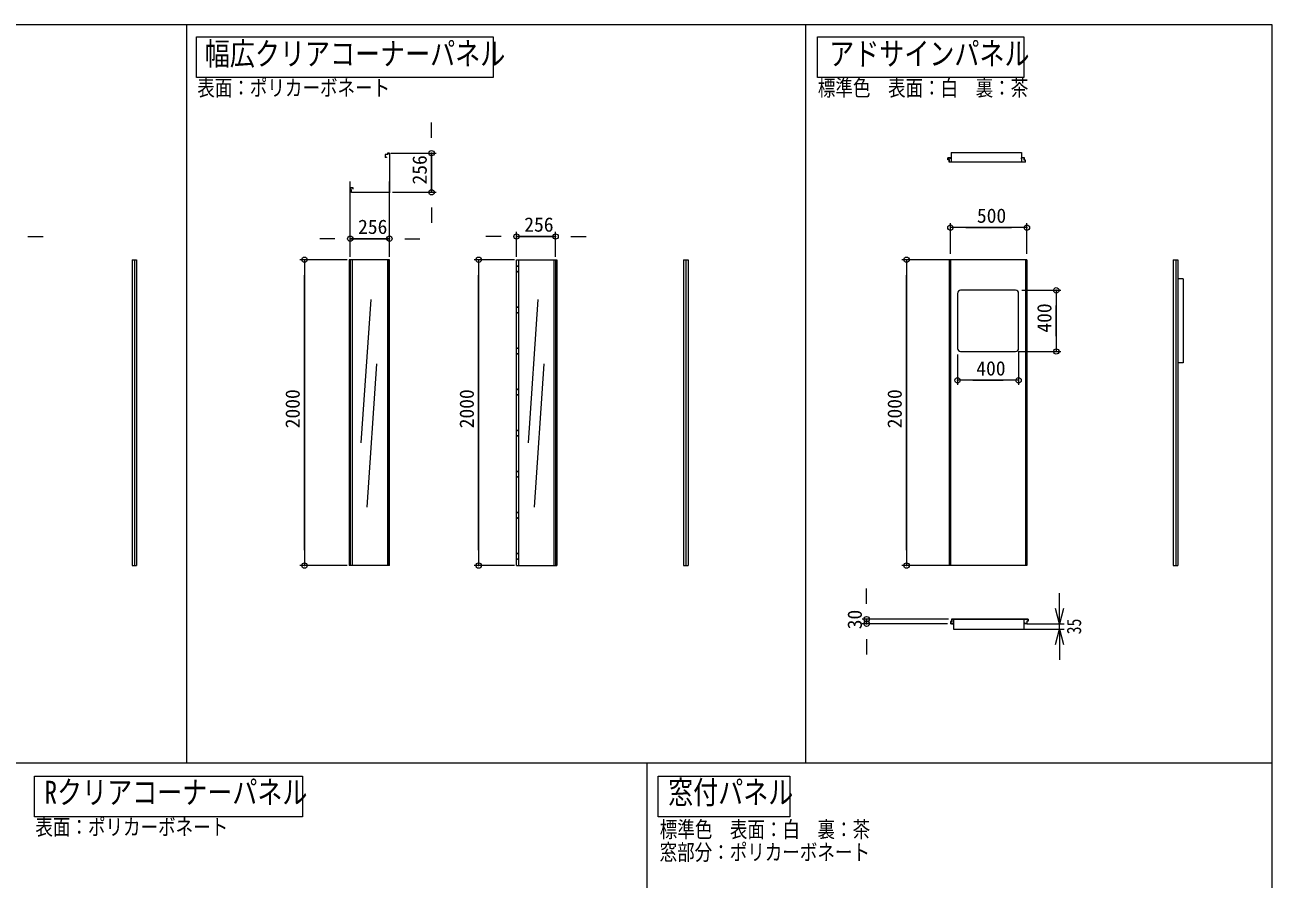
# Model space of a CAD drawing. Units: millimetres, scale not verified. Extents: x -17950 to 17950, y -5550 to 5550.
# Drawn here: x 9792 to 17950, y -36 to 5550 of the extents above; entities that cross this region are included whole.
import ezdxf
from ezdxf.enums import TextEntityAlignment as Align

# ---------------------------------------------------------------- set-up
doc = ezdxf.new("R2010")
doc.units = ezdxf.units.MM
doc.header["$LTSCALE"] = 70
doc.header["$PDMODE"] = 32
doc.header["$PDSIZE"] = 35
for name, color, linetype, lineweight in [('0-0_(2m)Rｸﾘｱｺｰﾅｰﾊﾟﾈﾙ', 7, 'Continuous', 9), ('0-2_(2m)ｱﾄﾞｻｲﾝﾊﾟﾈﾙ', 7, 'Continuous', 9), ('0-9_(2m)窓付ﾊﾟﾈﾙ', 7, 'Continuous', 9), ('0-B_(2m)幅広ｸﾘｱｺｰﾅｰ', 7, 'Continuous', 9), ('0-C_(2m)幅広ｺｰﾅｰ', 7, 'Continuous', 9), ('0-F_0', 7, 'Continuous', 9), ('2-6_text', 7, 'Continuous', 9), ('2-9_図面枠', 7, 'Continuous', 9)]:
    doc.layers.add(name, color=color, linetype=linetype, lineweight=lineweight)
doc.styles.add('ＭＳ ゴシック', font='')
doc.styles.get('ＭＳ ゴシック').set_extended_font_data('MS Gothic')

msp = doc.modelspace()

# ---------------------------------------------------------------- linework, layer by layer
at = {"layer": '0-0_(2m)Rｸﾘｱｺｰﾅｰﾊﾟﾈﾙ'}
for p, q in [((10914.07, 5206.78), (10914.07, 5472.78)), ((14976.72, 5206.78), (14976.72, 5472.78)), ((9854.64, 371.89), (9854.64, 637.6)), ((13933.68, 371.61), (13933.68, 637.6))]:
    msp.add_line(p, q, dxfattribs=at)
at = {"layer": '0-2_(2m)ｱﾄﾞｻｲﾝﾊﾟﾈﾙ'}
for p, q in [((15830.14, 4667.78), (15830.14, 4681.78)), ((15850.14, 4681.78), (15830.14, 4681.78)), ((15838.14, 4667.78), (15830.14, 4667.78)), ((15848.94, 4680.59), (15831.34, 4680.59)), ((15836.14, 4681.78), (15850.14, 4681.78)), ((15838.14, 4651.78), (15838.14, 4667.78)), ((16338.14, 4651.78), (15838.14, 4651.78)), ((16336.94, 4652.98), (15839.34, 4652.98)), ((15848.94, 4673.28), (15848.94, 4680.59)), ((15850.14, 4673.28), (15848.94, 4673.28)), ((15850.14, 4716.78), (15850.14, 4652.98)), ((15850.14, 4673.28), (15850.14, 4681.78)), ((16330.14, 4681.78), (16310.14, 4681.78)), ((16310.14, 4673.28), (16310.14, 4681.78)), ((16311.34, 4673.28), (16310.14, 4673.28)), ((16311.34, 4673.28), (16311.34, 4680.59)), ((16330.14, 4665.78), (16330.14, 4681.78)), ((16338.14, 4665.78), (16330.14, 4665.78)), ((16338.14, 4651.78), (16338.14, 4665.78)), ((15846.14, 4014.39), (15846.14, 2014.39)), ((16338.14, 4014.39), (16338.14, 2014.39)), ((16346.14, 4014.39), (16346.14, 2014.39)), ((17368.69, 3889.39), (17333.69, 3889.39)), ((17368.69, 3889.39), (17368.69, 3339.39)), ((15892.14, 3794.39), (15892.14, 3434.39)), ((16272.14, 3814.39), (15912.14, 3814.39)), ((16292.14, 3434.39), (16292.14, 3794.39)), ((15912.14, 3414.39), (16272.14, 3414.39)), ((17368.69, 3339.39), (17333.69, 3339.39)), ((16346.14, 2014.39), (15838.14, 2014.39)), ((15297.99, 1763.63), (15297.99, 1863.62)), ((16559.35, 1633.62), (16559.35, 1733.63)), ((15834.14, 1663.63), (15267.99, 1663.63)), ((15826.14, 1633.62), (15267.99, 1633.62)), ((15846.14, 1647.62), (15846.14, 1633.62)), ((15854.14, 1647.62), (15846.14, 1647.62)), ((15866.14, 1633.62), (15846.14, 1633.62)), ((15864.94, 1634.83), (15847.34, 1634.83)), ((15852.14, 1633.62), (15866.14, 1633.62)), ((16354.14, 1663.63), (15854.14, 1663.63)), ((15854.14, 1663.63), (15854.14, 1647.62)), ((16352.94, 1662.42), (15855.34, 1662.42)), ((15864.94, 1642.12), (15864.94, 1634.83)), ((15866.14, 1642.12), (15864.94, 1642.12)), ((15866.14, 1662.42), (15866.14, 1598.62)), ((15866.14, 1642.12), (15866.14, 1633.62)), ((16326.14, 1662.42), (16326.14, 1598.62)), ((16326.14, 1642.12), (16326.14, 1633.62)), ((16327.34, 1642.12), (16326.14, 1642.12)), ((16346.14, 1633.62), (16326.14, 1633.62)), ((16327.34, 1642.12), (16327.34, 1634.83)), ((16354.14, 1649.63), (16346.14, 1649.63)), ((16346.14, 1649.63), (16346.14, 1633.62)), ((16354.14, 1663.63), (16354.14, 1649.63)), ((15866.14, 1598.62), (16326.14, 1598.62)), ((16559.35, 1598.62), (16559.35, 1498.62)), ((15297.99, 1533.62), (15297.99, 1433.63))]:
    msp.add_line(p, q, dxfattribs=at)
at = {"layer": '0-2_(2m)ｱﾄﾞｻｲﾝﾊﾟﾈﾙ', "color": 4, "lineweight": 5}
for p, q in [((16559.35, 1733.63), (16559.35, 1833.63)), ((16346.14, 1633.62), (16589.36, 1633.62)), ((16559.35, 1598.62), (16559.35, 1633.62)), ((16326.14, 1598.62), (16589.36, 1598.62)), ((16559.35, 1498.62), (16559.35, 1398.63))]:
    msp.add_line(p, q, dxfattribs=at)
at = {"layer": '0-2_(2m)ｱﾄﾞｻｲﾝﾊﾟﾈﾙ'}
for points in [[(15839.34, 4652.98), (15839.34, 4668.99), (15831.34, 4668.99), (15831.34, 4680.59)], [(15850.14, 4716.78), (16310.14, 4716.78), (16310.14, 4652.98)], [(16336.94, 4652.98), (16336.94, 4664.58), (16328.94, 4664.58), (16328.94, 4680.59), (16311.34, 4680.59)], [(16346.14, 4014.39), (15838.14, 4014.39), (15838.14, 2014.39)], [(16586.15, 1733.63), (16559.35, 1633.62), (16532.56, 1733.63)], [(15297.99, 1633.62), (15297.99, 1663.63), (15297.99, 1633.62)], [(15855.34, 1662.42), (15855.34, 1646.43), (15847.34, 1646.43), (15847.34, 1634.83)], [(16352.94, 1662.42), (16352.94, 1650.82), (16344.94, 1650.82), (16344.94, 1634.83), (16327.34, 1634.83)], [(16532.56, 1498.62), (16559.35, 1598.62), (16586.15, 1498.62)]]:
    msp.add_lwpolyline(points, dxfattribs=at)
for centre, start, end in [((15912.14, 3794.39), 90, 180), ((16272.14, 3794.39), 0, 90), ((15912.14, 3434.39), 180, 270), ((16272.14, 3434.39), 270, 360)]:
    msp.add_arc(centre, 20, start, end, dxfattribs=at)
for p in [(15297.99, 1663.63), (15297.99, 1633.62)]:
    msp.add_point(p, dxfattribs=at)
at = {"layer": '0-9_(2m)窓付ﾊﾟﾈﾙ'}
msp.add_line((17319.69, 4014.39), (17319.69, 2014.39), dxfattribs=at)
for points in [[(17303.69, 4014.39), (17333.69, 4014.39), (17333.69, 2014.39)], [(17303.69, 4014.39), (17303.69, 2014.39), (17333.69, 2014.39)]]:
    msp.add_lwpolyline(points, dxfattribs=at)
at = {"layer": '0-B_(2m)幅広ｸﾘｱｺｰﾅｰ'}
for p, q in [((12147.75, 4703.36), (12147.74, 4683.36)), ((12156.24, 4683.36), (12147.74, 4683.36)), ((12163.75, 4703.36), (12147.75, 4703.36)), ((12156.24, 4684.56), (12148.94, 4684.57)), ((12156.24, 4684.56), (12156.24, 4683.36)), ((12163.75, 4711.36), (12163.75, 4703.36)), ((12177.75, 4711.36), (12163.75, 4711.36)), ((12176.55, 4710.15), (12164.95, 4710.16)), ((12176.55, 4710.15), (12176.47, 4455.86)), ((12177.75, 4711.36), (12177.67, 4455.86)), ((11939.97, 4483.65), (11919.97, 4483.65)), ((11919.97, 4469.65), (11919.97, 4483.65)), ((11927.97, 4469.65), (11919.97, 4469.65)), ((11938.77, 4482.46), (11921.17, 4482.46)), ((11927.97, 4453.66), (11927.97, 4469.65)), ((12175.47, 4453.66), (11927.97, 4453.66)), ((11929.17, 4454.86), (11929.17, 4470.86)), ((11938.77, 4475.16), (11938.77, 4482.46)), ((11939.97, 4475.16), (11938.77, 4475.16)), ((11939.97, 4475.16), (11939.97, 4483.65)), ((12163.17, 4454.86), (12163.17, 4453.66)), ((12176.47, 4468.16), (12177.68, 4468.16)), ((12177.67, 4455.86), (12176.47, 4455.86)), ((11911.97, 4014.39), (11911.97, 2014.39)), ((12176.47, 4014.39), (11911.97, 4014.39)), ((11919.97, 4014.39), (11919.97, 2014.39)), ((11931.97, 4014.39), (11931.97, 2014.39)), ((12163.17, 4014.39), (12163.17, 2014.39)), ((12175.97, 4014.39), (12163.17, 4014.39)), ((12175.47, 3486.89), (12175.47, 4014.39)), ((12175.47, 4014.39), (12176.47, 4014.39)), ((12176.47, 3486.89), (12176.47, 4014.39)), ((13006.43, 4014.39), (13270.94, 4014.39)), ((13006.43, 3486.89), (13006.43, 4014.39)), ((13007.44, 4014.39), (13006.43, 4014.39)), ((13006.93, 4014.39), (13019.73, 4014.39)), ((13007.44, 3486.89), (13007.44, 4014.39)), ((13019.73, 4014.39), (13019.73, 2014.39)), ((13250.93, 4014.39), (13250.93, 2014.39)), ((13262.93, 4014.39), (13262.93, 2014.39)), ((13270.94, 4014.39), (13270.94, 2014.39)), ((14115.77, 4014.39), (14115.77, 2014.39)), ((12053.64, 3755.26), (11990.08, 2816.87)), ((13148.1, 3755.26), (13084.54, 2816.87)), ((12175.47, 2766.89), (12175.47, 3486.89)), ((12176.47, 2766.89), (12176.47, 3486.89)), ((13006.43, 2766.89), (13006.43, 3486.89)), ((13007.44, 2766.89), (13007.44, 3486.89)), ((12092.53, 3334.25), (12028.96, 2395.86)), ((13186.99, 3334.25), (13123.42, 2395.86)), ((12175.47, 2101.89), (12175.47, 2766.89)), ((12176.47, 2101.89), (12176.47, 2766.89)), ((13006.43, 2101.89), (13006.43, 2766.89)), ((13007.44, 2101.89), (13007.44, 2766.89)), ((12175.47, 2014.39), (12175.47, 2101.89)), ((12176.47, 2014.39), (12176.47, 2101.89)), ((13006.43, 2014.39), (13006.43, 2101.89)), ((13007.44, 2014.39), (13007.44, 2101.89)), ((12176.47, 2014.39), (11911.97, 2014.39)), ((13006.43, 2014.39), (13270.94, 2014.39))]:
    msp.add_line(p, q, dxfattribs=at)
at = {"layer": '0-B_(2m)幅広ｸﾘｱｺｰﾅｰ', "color": 2}
msp.add_line((12052.32, 4454.86), (12052.32, 4453.66), dxfattribs=at)
at = {"layer": '0-B_(2m)幅広ｸﾘｱｺｰﾅｰ'}
for points in [[(12164.95, 4710.16), (12164.95, 4702.16), (12148.95, 4702.17), (12148.94, 4684.57)], [(11929.17, 4470.86), (11921.17, 4470.86), (11921.17, 4482.46)], [(12175.47, 4453.66), (12175.47, 4454.86), (11929.17, 4454.86)], [(14099.76, 4014.39), (14129.77, 4014.39), (14129.77, 2014.39)], [(14099.76, 4014.39), (14099.76, 2014.39), (14129.77, 2014.39)]]:
    msp.add_lwpolyline(points, dxfattribs=at)
for centre in [(12168.97, 3972.39), (12168.97, 3936.39), (13013.93, 3972.39), (13013.93, 3936.39), (12168.97, 3703.89), (13013.93, 3703.89), (12168.97, 3667.89), (13013.93, 3667.89), (12168.97, 3435.39), (13013.93, 3435.39), (12168.97, 3399.39), (13013.93, 3399.39), (12168.97, 3166.89), (12168.97, 3130.89), (13013.93, 3166.89), (13013.93, 3130.89), (12168.97, 2898.39), (12168.97, 2862.39), (13013.93, 2898.39), (13013.93, 2862.39), (12168.97, 2629.89), (13013.93, 2629.89), (12168.97, 2593.89), (13013.93, 2593.89), (12168.97, 2361.39), (12168.97, 2325.39), (13013.93, 2361.39), (13013.93, 2325.39), (12168.97, 2092.89), (12168.97, 2056.89), (13013.93, 2092.89), (13013.93, 2056.89)]:
    msp.add_circle(centre, 2.25, dxfattribs=at)
for radius, start, end in [(3.25, 58.461, 188.85), (3.25, 188.85, 58.461), (2.25, 40.926, 192.84), (2.25, 192.84, 40.926)]:
    msp.add_arc((12175.97, 4455.35), radius, start, end, dxfattribs=at)
at = {"layer": '0-C_(2m)幅広ｺｰﾅｰ'}
msp.add_line((10508.56, 4014.39), (10508.56, 2014.39), dxfattribs=at)
for points in [[(10492.56, 4014.39), (10522.56, 4014.39), (10522.56, 2014.39)], [(10492.56, 4014.39), (10492.56, 2014.39), (10522.56, 2014.39)]]:
    msp.add_lwpolyline(points, dxfattribs=at)
at = {"layer": '0-F_0'}
for p, q in [((12451.74, 4811.36), (12451.74, 4911.36)), ((12184.95, 4711.36), (12481.74, 4711.36)), ((12195.97, 4455.35), (12481.74, 4455.35)), ((12451.74, 4355.36), (12451.74, 4255.36)), ((15846.14, 4052.96), (15846.14, 4254.57)), ((16346.14, 4052.96), (16346.14, 4254.57)), ((9811.86, 4166.51), (9911.85, 4166.51)), ((11919.97, 4034.39), (11919.97, 4181.86)), ((12175.97, 4034.39), (12175.97, 4181.86)), ((12907.43, 4166.51), (12807.43, 4166.51)), ((13007.44, 4034.39), (13007.44, 4196.51)), ((13262.93, 4034.39), (13262.93, 4196.51)), ((13362.93, 4166.51), (13462.93, 4166.51)), ((16346.14, 4224.57), (15846.14, 4224.57)), ((15946.14, 4224.57), (16246.14, 4224.57)), ((11819.97, 4151.85), (11719.97, 4151.85)), ((12275.97, 4151.85), (12375.97, 4151.85)), ((11899.97, 4014.39), (11590.89, 4014.39)), ((11620.89, 4014.39), (11620.89, 2014.39)), ((12994.93, 4014.39), (12729.87, 4014.39)), ((12759.87, 4014.39), (12759.87, 2014.39)), ((15838.14, 4014.44), (15529.07, 4014.44)), ((15559.06, 4014.44), (15559.06, 2014.44)), ((11620.89, 2114.39), (11620.89, 3914.39)), ((12759.87, 2114.39), (12759.87, 3914.39)), ((15559.06, 2114.43), (15559.06, 3914.43)), ((16312.14, 3814.39), (16568.26, 3814.39)), ((16538.26, 3814.39), (16538.26, 3414.39)), ((16538.26, 3514.39), (16538.26, 3714.39)), ((15892.14, 3394.39), (15892.14, 3195.92)), ((16291.87, 3411.1), (16291.87, 3195.92)), ((16292.14, 3414.39), (16568.26, 3414.39)), ((16291.87, 3225.91), (15892.14, 3225.91)), ((15992.14, 3225.91), (16191.87, 3225.91)), ((11899.97, 2014.39), (11590.89, 2014.39)), ((12994.93, 2014.39), (12729.87, 2014.39)), ((15838.14, 2014.44), (15529.07, 2014.44))]:
    msp.add_line(p, q, dxfattribs=at)
at = {"layer": '0-F_0', "color": 4, "lineweight": 5}
for p, q in [((11919.97, 4181.86), (11919.97, 4525.05)), ((12175.97, 4181.86), (12175.97, 4525.05))]:
    msp.add_line(p, q, dxfattribs=at)
at = {"layer": '0-F_0'}
for points in [[(12451.74, 4455.35), (12451.74, 4711.36), (12451.74, 4455.35)], [(13007.44, 4166.51), (13262.93, 4166.51), (13007.44, 4166.51)], [(11919.97, 4151.85), (12175.97, 4151.85), (11919.97, 4151.85)]]:
    msp.add_lwpolyline(points, dxfattribs=at)
for p in [(12451.74, 4711.36), (12451.74, 4455.35), (11919.97, 4151.85), (12175.97, 4151.85), (13007.44, 4166.51), (13262.93, 4166.51), (15846.14, 4224.57), (16346.14, 4224.57), (11620.89, 4014.39), (12759.87, 4014.39), (15559.06, 4014.44), (16538.26, 3814.39), (16538.26, 3414.39), (15892.14, 3225.91), (16291.87, 3225.91), (11620.89, 2014.39), (12759.87, 2014.39), (15559.06, 2014.44)]:
    msp.add_point(p, dxfattribs=at)
at = {"layer": '2-6_text'}
for points in [[(10914.07, 5472.78), (12854.64, 5472.78), (12854.64, 5206.78), (10914.07, 5206.78)], [(14976.72, 5472.78), (16326.53, 5472.78), (16326.53, 5206.78), (14976.72, 5206.78)], [(9854.64, 637.6), (11608.15, 637.6), (11608.15, 371.89), (9854.64, 371.89)], [(13933.68, 637.6), (14796.03, 637.32), (14796.03, 371.61), (13933.68, 371.61)]]:
    msp.add_lwpolyline(points, dxfattribs=at)
at = {"layer": '2-9_図面枠'}
for p, q in [((17950.02, 5550), (1850.02, 5550)), ((10848.49, 5550), (10848.49, 723.52)), ((14897.76, 5550), (14897.76, 723.52)), ((17950.02, -4950), (17950.02, 5550)), ((1850.02, 723.52), (17950.02, 723.52)), ((13859.46, 723.52), (13859.46, -4950))]:
    msp.add_line(p, q, dxfattribs=at)
msp.add_lwpolyline([(1850.02, -5550), (17950.02, -5550), (17950.02, 5550), (1850.02, 5550)], dxfattribs=at)

# ---------------------------------------------------------------- texts
at = {"layer": '0-2_(2m)ｱﾄﾞｻｲﾝﾊﾟﾈﾙ', "color": 2, "style": 'ＭＳ ゴシック'}
msp.add_text('30', height=93.84, rotation=90, dxfattribs=at).set_placement((15294.78, 1597.43), align=Align.BOTTOM_LEFT)
at = {"layer": '0-2_(2m)ｱﾄﾞｻｲﾝﾊﾟﾈﾙ', "color": 2, "style": 'ＭＳ ゴシック', "width": 0.8}
msp.add_text('35', height=93.84, rotation=90, dxfattribs=at).set_placement((16729.17, 1564.93), align=Align.BOTTOM_LEFT)
at = {"layer": '0-F_0', "color": 2, "style": 'ＭＳ ゴシック'}
for s, p in [('256', (12448.54, 4506.56)), ('400', (16535.06, 3537.59)), ('2000', (11617.69, 2911.99)), ('2000', (12756.67, 2911.99)), ('2000', (15555.86, 2912.03))]:
    msp.add_text(s, height=93.84, rotation=90, dxfattribs=at).set_placement(p, align=Align.BOTTOM_LEFT)
for s, p in [('500', (16019.34, 4227.77)), ('256', (11971.17, 4155.06)), ('256', (13058.38, 4169.71)), ('400', (16015.2, 3229.11))]:
    msp.add_text(s, height=93.84, dxfattribs=at).set_placement(p, align=Align.BOTTOM_LEFT)
at = {"layer": '2-6_text', "style": 'ＭＳ ゴシック', "width": 0.8}
for s, height, p in [('幅広クリアコーナーパネル', 150.1, (10968.55, 5241.85)), ('アドサインパネル', 150.1, (15053.07, 5241.85)), ('表面：ポリカーボネート', 105.1, (10919.19, 5054.71)), ('標準色\u3000表面：白\u3000裏：茶', 105.1, (14979.02, 5054.03)), ('Rクリアコーナーパネル', 150.1, (9920.32, 411.59)), ('窓付パネル', 150.1, (13999.36, 411.31)), ('表面：ポリカーボネート', 105.1, (9860.12, 220.33)), ('標準色\u3000表面：白\u3000裏：茶', 105.1, (13944.6, 204.5)), ('窓部分：ポリカーボネート', 105.1, (13943.69, 55.66))]:
    msp.add_text(s, height=height, dxfattribs=at).set_placement(p, align=Align.BOTTOM_LEFT)

doc.saveas('drawing.dxf')
